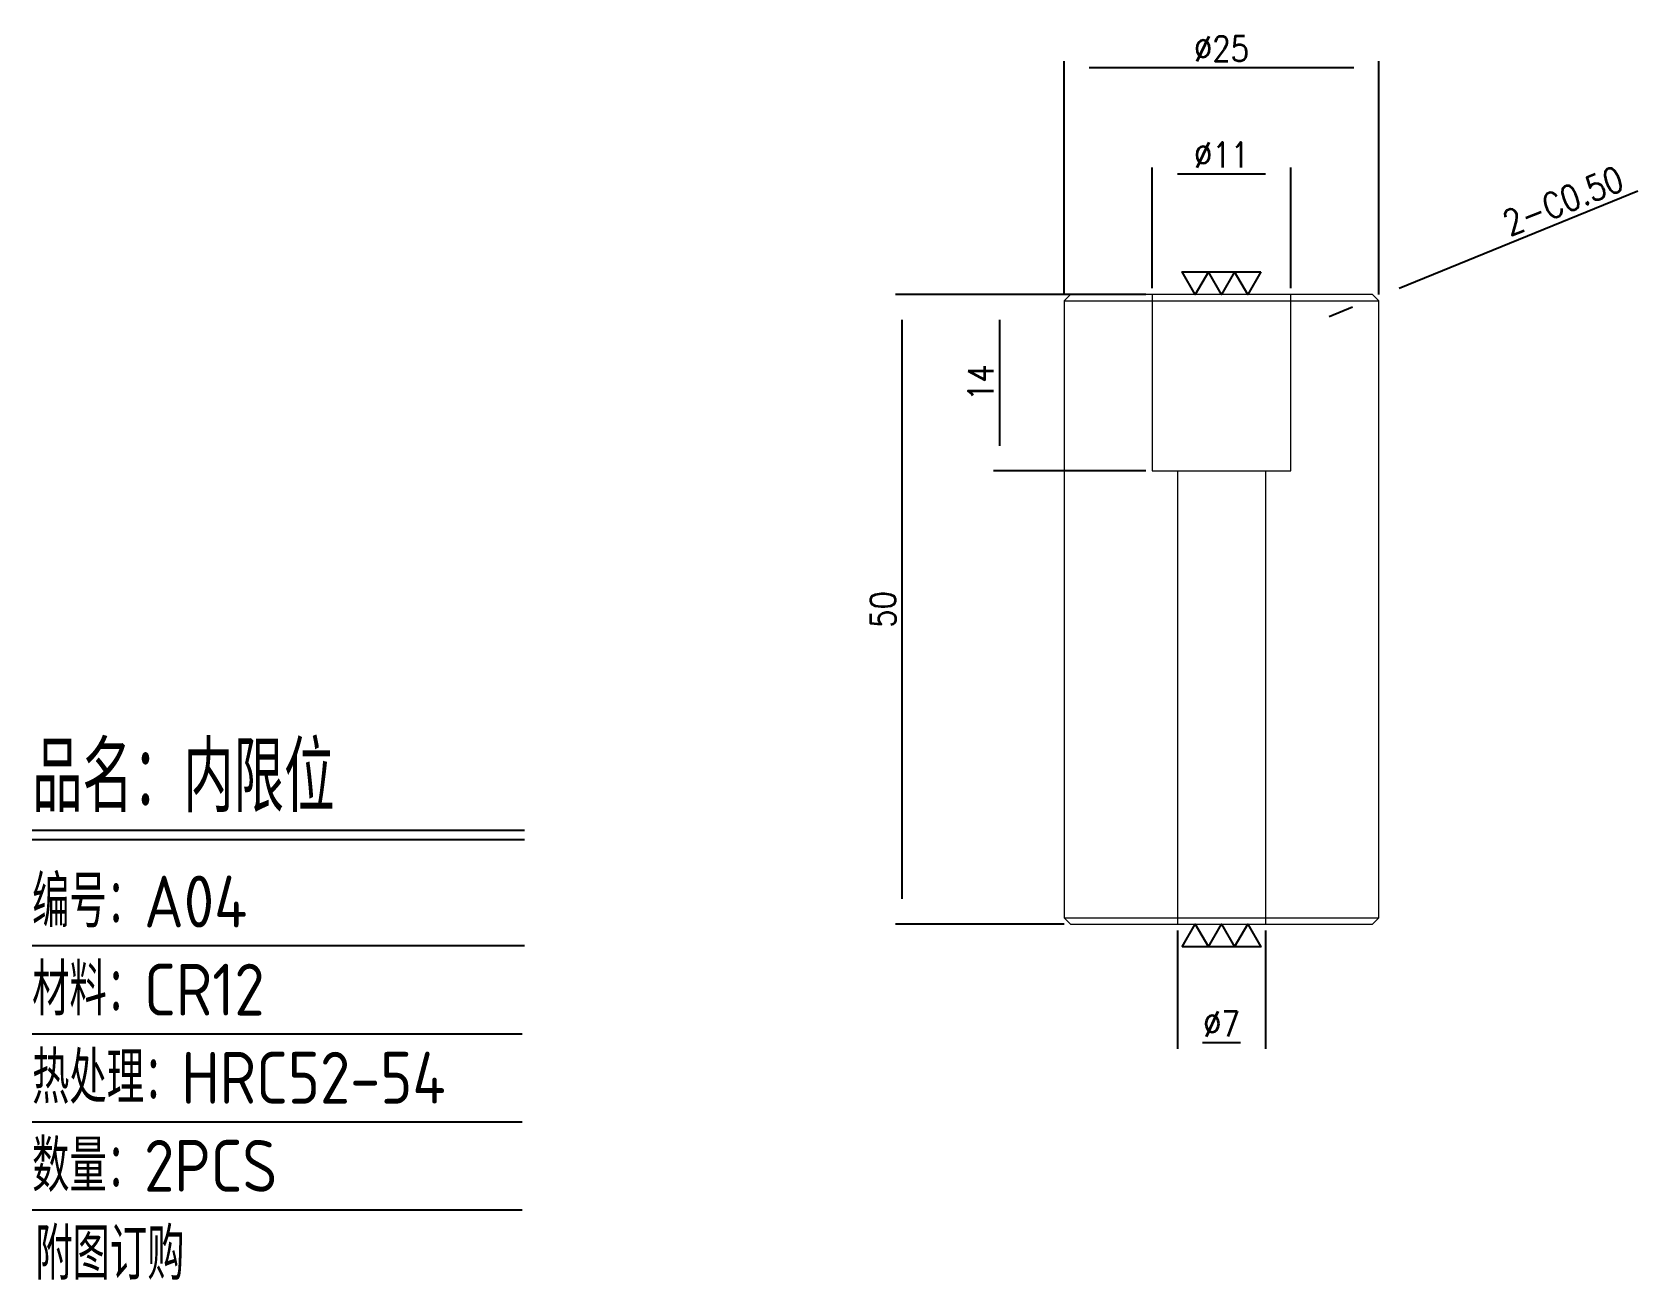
# Model space of a CAD drawing. Header units: millimetres. Extents: x 2718 to 2845, y -1225 to -1126.
import ezdxf

# ---------------------------------------------------------------- set-up
doc = ezdxf.new("R2010")
doc.units = ezdxf.units.MM
doc.linetypes.add('HIDDEN', pattern=[0])
for name, color, linetype in [('DIM', 4, 'Continuous'), ('PRESS', 3, 'Continuous'), ('TEXT', 4, 'Continuous')]:
    doc.layers.add(name, color=color, linetype=linetype)
doc.styles.add('gbenor', font='gbenor.shx', dxfattribs={"bigfont": 'gbcbig.shx'})
doc.styles.get("Standard").update_dxf_attribs({"font": 'txt.shx', "width": 0.85, "bigfont": 'ctxt.shx'})
doc.dimstyles.new('T-2-WX', dxfattribs={"dimtxt": 2, "dimasz": 2, "dimexe": 0.5, "dimexo": 0.5, "dimgap": 0.5, "dimtad": 1, "dimtxsty": 'Standard', "dimblk": 'OPEN30', "dimcen": 0, "dimazin": 3, "dimtfac": 1, "dimtmove": 0, "dimatfit": 3, "dimldrblk": 'OPEN30', "dimlwd": -1, "dimlwe": -1})

# ---------------------------------------------------------------- blocks, each defined once
blk = doc.blocks.new('*D7579')
at = {"layer": 'Defpoints', "color": 0}
for p in [(2799.94, -1146.54), (2786.57, -1196.54), (2799.94, -1196.54)]:
    blk.add_point(p, dxfattribs=at)
at = {"layer": 'DIM', "color": 0}
for p, q in [((2799.44, -1146.54), (2786.07, -1146.54)), ((2786.57, -1148.54), (2786.57, -1194.54)), ((2799.44, -1196.54), (2786.07, -1196.54))]:
    blk.add_line(p, q, dxfattribs=at)
at = {"layer": 'DIM', "color": 0, "insert": (2785.07, -1171.54), "char_height": 2, "attachment_point": 5, "rotation": 90}
blk.add_mtext('50', dxfattribs=at)
blk = doc.blocks.new('_Open30')
blk = doc.blocks.new('*D7580')
at = {"layer": 'Defpoints', "color": 0}
for p in [(2817.44, -1136.95), (2806.44, -1146.54), (2817.44, -1146.54)]:
    blk.add_point(p, dxfattribs=at)
at = {"layer": 'DIM', "color": 0}
for p, q in [((2806.44, -1146.04), (2806.44, -1136.45)), ((2808.44, -1136.95), (2815.44, -1136.95)), ((2817.44, -1146.04), (2817.44, -1136.45))]:
    blk.add_line(p, q, dxfattribs=at)
at = {"layer": 'DIM', "color": 0, "insert": (2811.94, -1135.45), "char_height": 2, "attachment_point": 5}
blk.add_mtext('%%c11', dxfattribs=at)
blk = doc.blocks.new('*D7581')
at = {"layer": 'Defpoints', "color": 0}
for p in [(2806.44, -1146.54), (2794.33, -1160.54), (2806.44, -1160.54)]:
    blk.add_point(p, dxfattribs=at)
at = {"layer": 'DIM', "color": 0}
for p, q in [((2805.94, -1146.54), (2793.83, -1146.54)), ((2794.33, -1148.54), (2794.33, -1158.54)), ((2805.94, -1160.54), (2793.83, -1160.54))]:
    blk.add_line(p, q, dxfattribs=at)
at = {"layer": 'DIM', "color": 0, "insert": (2792.83, -1153.54), "char_height": 2, "attachment_point": 5, "rotation": 90}
blk.add_mtext('14', dxfattribs=at)
blk = doc.blocks.new('*D7582')
at = {"layer": 'Defpoints', "color": 0}
for p in [(2808.44, -1196.54), (2815.44, -1196.54), (2815.44, -1205.95)]:
    blk.add_point(p, dxfattribs=at)
at = {"layer": 'DIM', "color": 0}
for p, q in [((2808.44, -1197.04), (2808.44, -1206.45)), ((2815.44, -1197.04), (2815.44, -1206.45)), ((2810.44, -1205.95), (2813.44, -1205.95))]:
    blk.add_line(p, q, dxfattribs=at)
at = {"layer": 'DIM', "color": 0, "insert": (2811.94, -1204.45), "char_height": 2, "attachment_point": 5}
blk.add_mtext('%%c7', dxfattribs=at)
blk = doc.blocks.new('*D7583')
at = {"layer": 'Defpoints', "color": 0}
for p in [(2824.44, -1128.51), (2799.44, -1147.04), (2824.44, -1147.04)]:
    blk.add_point(p, dxfattribs=at)
at = {"layer": 'DIM', "color": 0}
for p, q in [((2799.44, -1146.54), (2799.44, -1128.01)), ((2824.44, -1146.54), (2824.44, -1128.01)), ((2801.44, -1128.51), (2822.44, -1128.51))]:
    blk.add_line(p, q, dxfattribs=at)
at = {"layer": 'DIM', "color": 0, "insert": (2811.94, -1127.01), "char_height": 2, "attachment_point": 5}
blk.add_mtext('%%c25', dxfattribs=at)
blk = doc.blocks.new('*D7584')
at = {"layer": 'Defpoints', "color": 0}
blk.add_point((2824.19, -1146.79), dxfattribs=at)
blk.add_point((2824.19, -1146.79), dxfattribs=at)
at = {"layer": 'DIM', "color": 0}
for p, q in [((2826.04, -1146.04), (2845, -1138.29)), ((2824.19, -1146.79), (2824.19, -1146.79)), ((2822.34, -1147.55), (2820.49, -1148.31))]:
    blk.add_line(p, q, dxfattribs=at)
at = {"layer": 'DIM', "color": 0, "insert": (2839.06, -1139.1), "char_height": 2, "attachment_point": 5, "rotation": 22.2275}
blk.add_mtext('2-C0.50', dxfattribs=at)

msp = doc.modelspace()

# ---------------------------------------------------------------- linework, layer by layer
at = {"layer": 'DIM', "color": 4, "linetype": 'Continuous', "lineweight": 25}
for p, q in [((2717.518, -1189.085), (2756.595, -1189.085)), ((2717.518, -1189.805), (2756.595, -1189.805)), ((2717.518, -1198.241), (2756.595, -1198.241)), ((2717.518, -1205.237), (2756.426, -1205.237)), ((2717.518, -1212.234), (2756.426, -1212.234)), ((2717.518, -1219.23), (2756.426, -1219.23))]:
    msp.add_line(p, q, dxfattribs=at)
at = {"layer": 'PRESS', "lineweight": 20}
for p, q in [((2799.442, -1147.043), (2824.442, -1147.043)), ((2799.442, -1196.043), (2824.442, -1196.043))]:
    msp.add_line(p, q, dxfattribs=at)
at = {"layer": 'PRESS', "color": 4, "linetype": 'HIDDEN', "lineweight": 20, "ltscale": 0.02}
for p, q in [((2806.442, -1146.543), (2806.442, -1160.543)), ((2817.442, -1160.543), (2817.442, -1146.543))]:
    msp.add_line(p, q, dxfattribs=at)
at = {"layer": 'PRESS', "color": 4, "linetype": 'HIDDEN', "lineweight": 20, "ltscale": 0.01}
for p, q in [((2806.442, -1160.543), (2817.442, -1160.543)), ((2808.442, -1160.543), (2808.442, -1196.543)), ((2815.442, -1160.543), (2815.442, -1196.543))]:
    msp.add_line(p, q, dxfattribs=at)
at = {"layer": 'PRESS', "lineweight": 20}
msp.add_lwpolyline([(2799.442, -1147.043), (2799.442, -1196.043), (2799.942, -1196.543), (2823.942, -1196.543), (2824.442, -1196.043), (2824.442, -1147.043), (2823.942, -1146.543), (2799.942, -1146.543)], close=True, dxfattribs=at)
at = {"layer": 'TEXT'}
for points in [[(2815.059, -1144.743), (2814.02, -1146.543), (2812.981, -1144.743), (2811.942, -1146.543), (2810.903, -1144.743), (2809.863, -1146.543), (2808.824, -1144.743), (2815.059, -1144.743)], [(2808.824, -1198.343), (2809.863, -1196.543), (2810.903, -1198.343), (2811.942, -1196.543), (2812.981, -1198.343), (2814.02, -1196.543), (2815.059, -1198.343), (2808.824, -1198.343)]]:
    msp.add_lwpolyline(points, close=True, dxfattribs=at)

# ---------------------------------------------------------------- texts
at = {"layer": 'DIM', "color": 3, "linetype": 'Continuous', "lineweight": 25, "style": 'gbenor'}
for s, height, p in [('品名：内限位', 5.5558, (2717.518, -1187.644)), ('编号：A04', 4.1154, (2717.518, -1196.801)), ('材料：CR12', 4.1154, (2717.518, -1203.797)), ('热处理：HRC52-54', 4.11537, (2717.518, -1210.793)), ('数量：2PCS', 4.1154, (2717.518, -1217.789)), ('附图订购', 4.1154, (2717.768, -1224.785))]:
    msp.add_text(s, height=height, dxfattribs=at).set_placement(p)

# ---------------------------------------------------------------- dimensions: what is measured, and where the dimension line sits
at = {"layer": 'DIM'}
for base, p1, p2, picture, middle in [((2824.442, -1128.509), (2799.442, -1147.043), (2824.442, -1147.043), '*D7583', (2811.942, -1127.009)), ((2817.442, -1136.95), (2806.442, -1146.543), (2817.442, -1146.543), '*D7580', (2811.942, -1135.45)), ((2815.442, -1205.95), (2808.442, -1196.543), (2815.442, -1196.543), '*D7582', (2811.942, -1204.45))]:
    dim = msp.add_linear_dim(base=base, p1=p1, p2=p2, text='%%c<>', dimstyle='T-2-WX', dxfattribs=at)
    dim.commit()
    dim.dimension.update_dxf_attribs({"geometry": picture, "text_midpoint": middle})
dim = msp.add_diameter_dim_2p(p1=(2824.191, -1146.793), p2=(2824.193, -1146.793), text='2-C0.50', dimstyle='T-2-WX', dxfattribs=at)
dim.commit()
dim.dimension.update_dxf_attribs({"geometry": '*D7584', "text_midpoint": (2839.626, -1140.486), "dimtype": 163})
for base, p1, p2, picture, middle in [((2786.567, -1196.543), (2799.942, -1146.543), (2799.942, -1196.543), '*D7579', (2785.067, -1171.543)), ((2794.333, -1160.543), (2806.442, -1146.543), (2806.442, -1160.543), '*D7581', (2792.833, -1153.543))]:
    dim = msp.add_linear_dim(base=base, p1=p1, p2=p2, angle=90, dimstyle='T-2-WX', dxfattribs=at)
    dim.commit()
    dim.dimension.update_dxf_attribs({"geometry": picture, "text_midpoint": middle})

doc.saveas('drawing.dxf')
